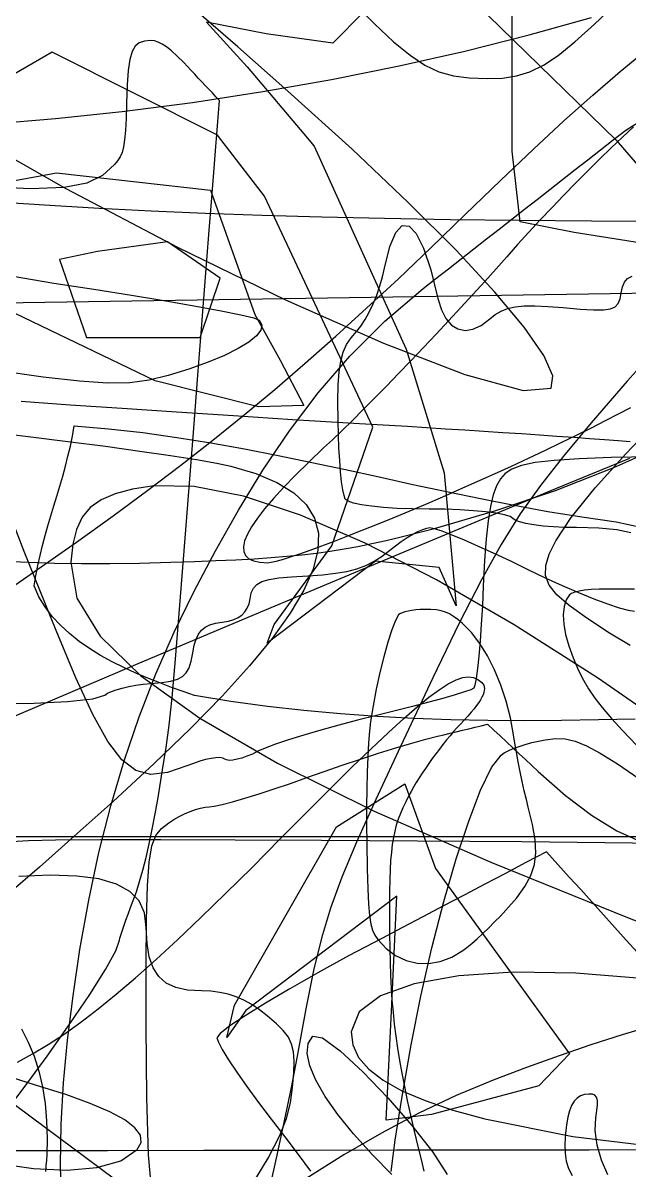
# Model space of a CAD drawing. Extents: x -75 to 75, y -75 to 75.
# Drawn here: x -40.25 to -20.59, y -10.71 to 26.54 of the extents above; entities that cross this region are included whole.
import ezdxf

# ---------------------------------------------------------------- set-up
doc = ezdxf.new("R2010")
doc.units = 0
for name, color, linetype in [('butterfly', 7, 'CONTINUOUS'), ('cat', 7, 'CONTINUOUS'), ('crosshair', 7, 'CONTINUOUS'), ('crown', 7, 'CONTINUOUS'), ('darth', 7, 'CONTINUOUS'), ('ironman', 7, 'CONTINUOUS'), ('jackskellington', 7, 'CONTINUOUS'), ('m4', 7, 'CONTINUOUS'), ('mushroom', 7, 'CONTINUOUS'), ('nes', 7, 'CONTINUOUS'), ('skullbones', 7, 'CONTINUOUS'), ('star', 7, 'CONTINUOUS'), ('stormtrooper', 7, 'CONTINUOUS'), ('thundercats', 7, 'CONTINUOUS'), ('wolf', 7, 'CONTINUOUS')]:
    doc.layers.add(name, color=color, linetype=linetype)

msp = doc.modelspace()

# ---------------------------------------------------------------- linework, layer by layer
at = {"layer": 'butterfly', "color": 7}
for points in [[(-46.224258, 41.264339), (-39.412116, 37.661541), (-32.953929, 33.385564), (-26.827814, 28.416892), (-21.011893, 22.736018), (-15.484285, 16.323427), (-10.223111, 9.159608), (-5.206491, 1.225043), (-4.764156, 0.482658), (-4.337767, -0.215814), (-3.937639, -0.854652), (-3.574085, -1.418165), (-3.257419, -1.890634), (-2.997955, -2.256365), (-2.806006, -2.499641), (-2.691887, -2.604769), (-2.444586, -2.319922)], [(-42.380611, 23.162846), (-38.859804, 21.161252), (-35.239178, 19.256715), (-31.732291, 17.548867), (-28.552699, 16.137333), (-25.913954, 15.121739), (-24.029614, 14.601728), (-23.113232, 14.676912), (-23.05955, 15.078195), (-23.356838, 15.743988), (-23.989828, 16.657033), (-24.943251, 17.800084), (-26.201838, 19.155891), (-27.750321, 20.707202), (-29.573432, 22.436778), (-31.655901, 24.327357), (-33.27523, 25.76034), (-34.630007, 26.934342), (-35.782239, 27.896443), (-36.793938, 28.693744), (-37.727117, 29.373326), (-38.643789, 29.98228), (-39.605963, 30.567702), (-40.67565, 31.176673)], [(-18.755477, 3.29568), (-21.616907, 5.271009), (-24.315872, 6.993609), (-26.832946, 8.454278), (-29.148704, 9.64376), (-31.243722, 10.552826), (-33.098579, 11.172191), (-34.693843, 11.492655), (-36.010096, 11.505072), (-36.694793, 11.39684), (-37.258501, 11.25096), (-37.711939, 11.057581), (-38.065843, 10.806826), (-38.330928, 10.488875), (-38.517926, 10.093848), (-38.637557, 9.611898), (-38.700546, 9.033173), (-38.499841, 7.858169), (-37.746367, 6.629204), (-36.422711, 5.33513), (-34.511451, 3.9648), (-31.995169, 2.507094), (-28.856443, 0.950921), (-25.077863, -0.714868), (-20.642005, -2.501419), (-19.523814, -2.941121)], [(-20.06139, -4.495008), (-22.319276, -4.315064), (-24.349389, -4.285458), (-26.109506, -4.401311), (-27.557411, -4.65771), (-28.650878, -5.049773), (-29.347691, -5.572589), (-29.605622, -6.221221), (-29.552807, -6.645993), (-29.363278, -7.048245), (-29.035451, -7.429019), (-28.567758, -7.789388), (-27.958602, -8.130341), (-27.206411, -8.452921), (-26.309599, -8.758144), (-25.266581, -9.046999)], [(-41.058307, -10.495025), (-39.910151, -10.661197), (-38.820638, -10.705196), (-37.853724, -10.62098), (-37.073374, -10.402569), (-36.54355, -10.043949), (-36.417137, -9.814248), (-36.441267, -9.577238), (-36.617029, -9.332156), (-36.94555, -9.078354), (-37.427936, -8.815097), (-38.065292, -8.541652), (-38.858735, -8.257369), (-39.809372, -7.961488), (-40.951827, -7.59045)], [(-25.266581, -9.047479), (-22.411133, -9.617257), (-19.273181, -9.99298)]]:
    msp.add_lwpolyline(points, dxfattribs=at)
at = {"layer": 'cat', "color": 7}
msp.add_lwpolyline([(-38.998469, -11.848873), (-39.031048, -10.536596), (-39.007991, -9.216614), (-38.9313, -7.873039), (-38.80314, -6.489981), (-38.625625, -5.051607), (-38.400863, -3.542029), (-38.117791, -1.943635), (-37.786064, -0.391892), (-37.404325, 1.115908), (-36.97119, 2.582335), (-36.485299, 4.010069), (-35.94527, 5.401763), (-35.349747, 6.760014), (-34.697351, 8.087502), (-33.999407, 9.403053), (-33.25999, 10.71629), (-32.466847, 12.015923), (-31.607715, 13.290721), (-30.670348, 14.52945), (-29.642475, 15.720821), (-28.511864, 16.853621), (-27.266238, 17.91658), (-26.855836, 18.238167), (-26.445434, 18.559747), (-26.035024, 18.881326), (-25.624622, 19.202915), (-25.21422, 19.524496), (-24.803807, 19.846074), (-24.393408, 20.167663), (-23.983003, 20.489244), (-23.572601, 20.810822), (-23.162191, 21.132412), (-22.751789, 21.45399), (-22.341387, 21.775577), (-21.930976, 22.097155), (-21.520577, 22.418736), (-21.110175, 22.740325), (-20.699762, 23.061906), (-20.28323, 23.319335)], dxfattribs=at)
at = {"layer": 'crosshair', "color": 7}
msp.add_open_spline([(-74.87924, 0.120769), (-24.959736, 0.120769), (24.959767, 0.120769), (74.879271, 0.120769)], degree=3, dxfattribs=at)
at = {"layer": 'crown', "color": 7}
for points in [[(-40.862349, 9.066672), (-40.061439, 9.02544), (-39.22616, 8.998911), (-38.351934, 8.986493), (-37.434187, 8.986493), (-36.468338, 9.000604), (-35.449818, 9.027415), (-34.687708, 9.053098), (-33.989027, 9.080191), (-33.346695, 9.109683), (-32.753644, 9.142506), (-32.202797, 9.179561), (-31.687084, 9.22181), (-31.199427, 9.270098), (-30.732753, 9.325386), (-30.279986, 9.388575), (-29.834058, 9.460542), (-29.38789, 9.542273), (-28.93441, 9.634588), (-28.466545, 9.738474), (-27.977222, 9.854806), (-27.459363, 9.984516), (-26.905898, 10.128477), (-24.915091, 10.702884), (-22.971781, 11.361704), (-21.078653, 12.10296), (-19.238392, 12.924707)], [(-0.012167, -10.02219), (-3.136819, -10.026987), (-6.261471, -10.031785), (-9.386123, -10.036583), (-12.510775, -10.041381), (-15.635427, -10.046178), (-18.760079, -10.050976), (-21.884731, -10.055774), (-25.009383, -10.060572), (-28.134035, -10.06537), (-31.258688, -10.070167), (-34.383339, -10.074965), (-37.507994, -10.079763), (-40.632645, -10.084561)]]:
    msp.add_lwpolyline(points, dxfattribs=at)
at = {"layer": 'darth', "color": 7}
for points in [[(-19.580017, 16.101335), (-20.656034, 14.911986), (-21.819676, 13.556518), (-22.718058, 12.472446), (-23.465443, 11.51845), (-24.119373, 10.596656), (-24.73739, 9.609273), (-25.377034, 8.458427), (-26.095849, 7.046328), (-26.951374, 5.27513), (-28.001152, 3.047014), (-28.806199, 1.319306), (-29.429575, -0.059548), (-29.907058, -1.196734), (-30.274438, -2.199356), (-30.567489, -3.174632), (-30.822, -4.22972), (-31.073748, -5.471751), (-31.358518, -7.007915), (-31.552131, -8.026145), (-31.772606, -9.10906), (-32.012263, -10.223414), (-32.263436, -11.336047)], [(-20.555015, 6.325843), (-21.219423, 6.73038), (-21.964256, 7.215125), (-22.530802, 7.620453), (-22.933005, 7.970267), (-23.184804, 8.288388), (-23.300141, 8.59872), (-23.292959, 8.925082), (-23.177195, 9.291378), (-22.966795, 9.721456), (-22.46659, 10.476147), (-21.686256, 11.44431), (-20.699777, 12.550903), (-19.581137, 13.720856)], [(-28.310242, -10.753568), (-28.176244, -9.731247), (-27.957815, -8.380503), (-27.654188, -6.646134), (-27.345172, -5.064787), (-26.988292, -3.495123), (-26.599614, -1.989101), (-26.195202, -0.598648), (-25.791123, 0.624305), (-25.40344, 1.627859), (-25.048219, 2.360056), (-24.741525, 2.76894), (-24.641476, 2.837802), (-24.507117, 2.908725), (-24.344323, 2.979619), (-24.158966, 3.048509), (-23.956922, 3.113364), (-23.744063, 3.172151), (-23.526265, 3.22281), (-23.309401, 3.263337), (-22.978634, 3.30186), (-22.666974, 3.293111), (-22.342307, 3.221794), (-21.972519, 3.07247), (-21.525499, 2.829702), (-20.969133, 2.478054), (-20.271309, 2.00217)]]:
    msp.add_lwpolyline(points, dxfattribs=at)
at = {"layer": 'ironman', "color": 7}
msp.add_lwpolyline([(-20.386521, 3.937425), (-21.583423, 3.907029), (-22.780839, 3.887556), (-23.978302, 3.881065), (-25.17535, 3.889249), (-26.371518, 3.914085), (-27.566341, 3.957096), (-28.759356, 4.020229), (-29.950097, 4.10529), (-31.138103, 4.214115), (-32.322905, 4.348481), (-33.504042, 4.510223), (-34.68105, 4.701146), (-35.048633, 4.828598), (-35.427231, 4.964262), (-35.813283, 5.109098), (-36.203221, 5.264067), (-36.593484, 5.430098), (-36.980512, 5.608124), (-37.360741, 5.799132), (-37.730605, 6.004053), (-38.086546, 6.22382), (-38.425001, 6.459391), (-38.742403, 6.711697), (-39.035194, 6.981728), (-39.299809, 7.270384), (-39.532684, 7.578656), (-39.730259, 7.907445), (-39.88897, 8.257711), (-39.834941, 8.588983), (-39.770535, 8.917744), (-39.697197, 9.24436), (-39.616363, 9.569197), (-39.529475, 9.892568), (-39.437973, 10.214837), (-39.343296, 10.536345), (-39.246883, 10.857457), (-39.150177, 11.178485), (-39.054617, 11.499795), (-38.961641, 11.821754), (-38.872693, 12.144673), (-38.789209, 12.468946), (-38.712631, 12.794856), (-38.644398, 13.122798), (-38.585953, 13.453111), (-37.472691, 13.360345), (-36.364353, 13.235462), (-35.260317, 13.082441), (-34.159949, 12.90529), (-33.062621, 12.707932), (-31.967706, 12.494374), (-30.874575, 12.268596), (-29.782598, 12.03455), (-28.691146, 11.796213), (-27.599589, 11.557594), (-26.507301, 11.322616), (-25.413652, 11.095286), (-24.318013, 10.879583), (-23.219755, 10.67946), (-22.118249, 10.498922), (-21.012867, 10.341922), (-19.805842, 10.078721)], dxfattribs=at)
at = {"layer": 'jackskellington', "color": 7}
for points in [[(-29.592109, 27.246807), (-28.850836, 26.5094), (-28.228835, 25.929814), (-27.693827, 25.489596), (-27.213532, 25.170312), (-26.75567, 24.953506), (-26.28796, 24.820732), (-25.778122, 24.753549), (-25.193876, 24.733511), (-24.690222, 24.750303), (-24.237836, 24.816676), (-23.8072, 24.949964), (-23.368798, 25.16749), (-22.893116, 25.48659), (-22.350636, 25.924593), (-21.711842, 26.498814), (-20.947219, 27.226597)], [(-41.043448, -9.108834), (-40.247144, -8.072119), (-39.461866, -7.004049), (-38.727973, -5.963185), (-38.085807, -5.008032), (-37.575727, -4.197123), (-37.238076, -3.58899), (-37.113213, -3.242168), (-37.103307, -3.18053), (-37.076919, -3.080003), (-37.035864, -2.945834), (-36.981932, -2.783359), (-36.916927, -2.597798), (-36.842646, -2.394457), (-36.760892, -2.178585), (-36.673465, -1.955516), (-36.56939, -1.67194), (-36.464404, -1.342191), (-36.35944, -0.970138), (-36.255432, -0.559645), (-36.153319, -0.114609), (-36.054024, 0.361133), (-35.958489, 0.863658), (-35.867645, 1.389156), (-35.719055, 2.28634), (-35.604707, 3.0123), (-35.508032, 3.738712), (-35.41246, 4.637223), (-35.30142, 5.879565), (-35.158344, 7.637386), (-34.966664, 10.08239), (-34.709811, 13.386253), (-34.576199, 15.102997), (-34.448123, 16.748005), (-34.328636, 18.282159), (-34.220785, 19.666355), (-34.127615, 20.861487), (-34.05218, 21.828437), (-33.997522, 22.528105), (-33.966692, 22.921379), (-33.955855, 23.058979), (-33.945017, 23.196577), (-33.93418, 23.334177), (-33.923343, 23.47178), (-33.912505, 23.60938), (-33.901668, 23.746978), (-33.890831, 23.884581), (-33.879993, 24.022181), (-33.993585, 24.14361), (-34.107174, 24.265036), (-34.220765, 24.386465), (-34.334357, 24.507894), (-34.447946, 24.629323), (-34.561537, 24.750749), (-34.675126, 24.872178), (-34.788718, 24.993607), (-35.032386, 25.249134), (-35.244038, 25.459528), (-35.42827, 25.628198), (-35.58969, 25.758556), (-35.732892, 25.854004), (-35.862483, 25.917961), (-35.983057, 25.953837), (-36.099219, 25.965041), (-36.312509, 25.949858), (-36.482054, 25.894841), (-36.613383, 25.785788), (-36.71202, 25.608513), (-36.783495, 25.34882), (-36.83333, 24.992506), (-36.867053, 24.525386), (-36.890195, 23.933256), (-36.906875, 23.440253), (-36.926235, 23.050273), (-36.951579, 22.74661), (-36.986173, 22.512566), (-37.033319, 22.331436), (-37.096305, 22.186523), (-37.17842, 22.061118), (-37.282953, 21.938532), (-37.673246, 21.584645), (-38.177174, 21.335036), (-38.915529, 21.191402), (-40.009104, 21.155444), (-41.578694, 21.228856)], [(-20.412264, 8.153204), (-20.885298, 8.158002), (-21.247186, 8.157719), (-21.557754, 8.15151), (-21.820178, 8.13881), (-22.037632, 8.119337), (-22.213293, 8.092808), (-22.350336, 8.058857), (-22.451935, 8.01706), (-22.521267, 7.967022), (-22.632396, 7.804885), (-22.699801, 7.58907), (-22.724219, 7.3257), (-22.706385, 7.020985), (-22.64704, 6.68102), (-22.546918, 6.312014), (-22.406759, 5.92012), (-22.227298, 5.511491), (-22.071146, 5.204602), (-21.900214, 4.912644), (-21.7008, 4.618822), (-21.459205, 4.306346), (-21.161727, 3.958478), (-20.794666, 3.5584), (-20.344321, 3.089319)], [(-25.979094, -3.579282), (-25.848288, -3.478218), (-25.693627, -3.348622), (-25.52083, -3.195883), (-25.335615, -3.02528), (-25.1437, -2.842259), (-24.950804, -2.652154), (-24.762644, -2.460299), (-24.584939, -2.272085), (-24.234995, -1.870314), (-23.967327, -1.501844), (-23.777795, -1.147627), (-23.662258, -0.788584), (-23.616577, -0.405665), (-23.636612, 0.02018), (-23.718223, 0.507973), (-23.857271, 1.07682), (-23.921293, 1.325458), (-23.988073, 1.606184), (-24.055646, 1.909348), (-24.122045, 2.225352), (-24.185305, 2.544545), (-24.24346, 2.857332), (-24.294545, 3.154032), (-24.336592, 3.425022), (-24.437245, 3.976512), (-24.576251, 4.517194), (-24.74955, 5.03812), (-24.953082, 5.530456), (-25.18279, 5.985342), (-25.434612, 6.393859), (-25.70449, 6.747173), (-25.988365, 7.036366), (-26.141928, 7.165652), (-26.281531, 7.269199), (-26.414156, 7.349632), (-26.546783, 7.409576), (-26.686395, 7.451656), (-26.839972, 7.478467), (-27.014497, 7.492578), (-27.216949, 7.496811), (-27.362118, 7.493142), (-27.502783, 7.4827), (-27.635588, 7.466049), (-27.757177, 7.443754), (-27.864193, 7.416942), (-27.953281, 7.386039), (-28.021082, 7.35189), (-28.064242, 7.315173), (-28.165341, 7.131898), (-28.282917, 6.828876), (-28.410543, 6.430463), (-28.541791, 5.961099), (-28.670236, 5.445112), (-28.789452, 4.906943), (-28.893011, 4.370918), (-28.974486, 3.86145), (-29.010283, 3.54793), (-29.040907, 3.161568), (-29.066024, 2.712975), (-29.0853, 2.212793), (-29.098423, 1.671688), (-29.105027, 1.100245), (-29.104813, 0.509102), (-29.097447, -0.091072), (-29.080514, -0.923994), (-29.061943, -1.575899), (-29.03866, -2.074134), (-29.007531, -2.446075), (-28.965466, -2.71904), (-28.909357, -2.920406), (-28.836109, -3.077463), (-28.742612, -3.217586), (-28.472471, -3.516318), (-28.163583, -3.744862), (-27.824564, -3.902088), (-27.464033, -3.986867), (-27.090605, -3.998156), (-26.7129, -3.934684), (-26.339534, -3.795408), (-25.979094, -3.579197)]]:
    msp.add_lwpolyline(points, dxfattribs=at)
at = {"layer": 'm4', "color": 7}
for points in [[(-20.534557, 9.981326), (-20.988681, 10.082221), (-21.571876, 10.135815), (-22.298485, 10.151619), (-22.67957, 10.157828), (-23.042427, 10.175326), (-23.37859, 10.203266), (-23.679592, 10.240096), (-23.936967, 10.284687), (-24.14225, 10.335798), (-24.286972, 10.392186), (-24.362669, 10.452638), (-24.451515, 10.51309), (-24.633928, 10.569506), (-24.898797, 10.620616), (-25.235013, 10.665179), (-25.631467, 10.702009), (-26.077051, 10.729949), (-26.560654, 10.747447), (-27.071168, 10.753656), (-27.609755, 10.759865), (-28.106657, 10.777645), (-28.554418, 10.806206), (-28.945575, 10.844672), (-29.272673, 10.892114), (-29.528251, 10.947655), (-29.704848, 11.010422), (-29.795007, 11.079481), (-29.836141, 11.190169), (-29.875844, 11.380895), (-29.913157, 11.641245), (-29.947114, 11.960777), (-29.976747, 12.329077), (-30.001103, 12.735702), (-30.019193, 13.170212), (-30.030087, 13.622191), (-30.034405, 14.261085), (-30.023398, 14.784839), (-29.993282, 15.211725), (-29.940236, 15.559982), (-29.860452, 15.847849), (-29.750123, 16.09358), (-29.605436, 16.315406), (-29.422581, 16.531577), (-29.288401, 16.698314), (-29.152861, 16.907297), (-29.019664, 17.150135), (-28.89252, 17.418424), (-28.775135, 17.703779), (-28.671218, 17.997804), (-28.584474, 18.292099), (-28.518615, 18.578273), (-28.347721, 19.277122), (-28.155695, 19.73625), (-27.946603, 19.957986), (-27.724516, 19.944666), (-27.493501, 19.698602), (-27.257628, 19.22214), (-27.020965, 18.517598), (-26.787582, 17.587314), (-26.678515, 17.224509), (-26.531412, 16.93822), (-26.350892, 16.730262), (-26.141574, 16.602446), (-25.908075, 16.556582), (-25.655016, 16.594479), (-25.387014, 16.717954), (-25.108689, 16.928819), (-24.93013, 17.072755), (-24.741009, 17.185074), (-24.529628, 17.267593), (-24.284286, 17.32211), (-23.993285, 17.350439), (-23.644925, 17.35439), (-23.227507, 17.335764), (-22.729332, 17.29636), (-22.173537, 17.249155), (-21.743949, 17.223812), (-21.423189, 17.224659), (-21.193879, 17.256425), (-21.03864, 17.323445), (-20.940093, 17.430176), (-20.880861, 17.581094), (-20.843563, 17.780648), (-20.805117, 17.972816), (-20.742046, 18.123268), (-20.64095, 18.236959), (-20.488432, 18.318857)], [(-41.111356, 4.43995), (-39.888998, 4.45519), (-38.800572, 4.505877), (-37.98699, 4.592265), (-37.589172, 4.714608), (-37.507201, 4.772972), (-37.383285, 4.831166), (-37.223531, 4.887695), (-37.034044, 4.94095), (-36.820927, 4.989436), (-36.590286, 5.0316), (-36.348224, 5.065918), (-36.100848, 5.090754), (-35.740131, 5.125016), (-35.455575, 5.169296), (-35.236421, 5.231526), (-35.071914, 5.319608), (-34.951292, 5.441472), (-34.8638, 5.605019), (-34.79868, 5.81821), (-34.745174, 6.088918), (-34.695361, 6.331967), (-34.633391, 6.53291), (-34.5553, 6.695893), (-34.457126, 6.825038), (-34.334902, 6.924408), (-34.184666, 6.998153), (-34.002452, 7.050392), (-33.784297, 7.08519), (-33.586079, 7.117392), (-33.414375, 7.165511), (-33.26815, 7.23045), (-33.146368, 7.313056), (-33.047988, 7.414205), (-32.971974, 7.53477), (-32.917288, 7.675599), (-32.882894, 7.837566), (-32.842976, 8.033203), (-32.775773, 8.188453), (-32.667135, 8.308934), (-32.502912, 8.400318), (-32.268959, 8.468305), (-31.951126, 8.518512), (-31.535257, 8.556612), (-31.007211, 8.588278), (-30.52892, 8.620902), (-30.110865, 8.668005), (-29.743821, 8.732493), (-29.418559, 8.817216), (-29.125858, 8.925025), (-28.856494, 9.058827), (-28.601235, 9.221471), (-28.350862, 9.415866), (-28.166464, 9.563666), (-27.977545, 9.70156), (-27.789447, 9.826528), (-27.607514, 9.935522), (-27.437088, 10.025579), (-27.283511, 10.093623), (-27.152127, 10.136662), (-27.048278, 10.151619), (-26.906324, 10.123962), (-26.66573, 10.044742), (-26.339498, 9.919492), (-25.940626, 9.753799), (-25.482115, 9.553167), (-24.976965, 9.323184), (-24.438176, 9.069382), (-23.878747, 8.797348), (-23.313367, 8.525314), (-22.757524, 8.271511), (-22.225413, 8.041528), (-21.73123, 7.840897), (-21.28917, 7.675204), (-20.913429, 7.549954), (-20.618203, 7.470734), (-20.417688, 7.443076)], [(-32.846481, -11.229113), (-32.300847, -10.318946), (-31.930086, -9.608678), (-31.697653, -9.033763), (-31.56701, -8.529516), (-31.501611, -8.031338), (-31.465111, -7.554664), (-31.453257, -7.174003), (-31.47369, -6.86782), (-31.534058, -6.614526), (-31.641991, -6.392558), (-31.805121, -6.180355), (-32.031088, -5.956383), (-32.327525, -5.699025), (-32.580207, -5.500058), (-32.830327, -5.331543), (-33.081084, -5.192295), (-33.335674, -5.081071), (-33.597294, -4.996687), (-33.869142, -4.9379), (-34.154415, -4.903525), (-34.456308, -4.892236), (-34.910847, -4.865707), (-35.291166, -4.782593), (-35.601464, -4.638208), (-35.845936, -4.42767), (-36.028777, -4.146154), (-36.154182, -3.78886), (-36.226349, -3.350936), (-36.249463, -2.827555), (-36.306622, -2.358276), (-36.482378, -1.969091), (-36.78316, -1.657433), (-37.215386, -1.420762), (-37.785477, -1.25648), (-38.499864, -1.16202), (-39.364965, -1.134927), (-40.387202, -1.172406)], [(-21.273252, -10.86547), (-21.478901, -10.386538), (-21.623752, -9.897222), (-21.692679, -9.427886), (-21.670556, -9.008871), (-21.631176, -8.775304), (-21.612281, -8.589376), (-21.615727, -8.447248), (-21.643374, -8.345056), (-21.697078, -8.278988), (-21.778701, -8.245177), (-21.890096, -8.239815), (-22.033124, -8.259006), (-22.162765, -8.299759), (-22.275852, -8.37071), (-22.3732, -8.473552), (-22.455622, -8.609893), (-22.523929, -8.781456), (-22.57894, -8.989877), (-22.621462, -9.236822), (-22.652311, -9.523954), (-22.670918, -9.861238), (-22.663656, -10.153818), (-22.625555, -10.414168), (-22.551647, -10.654762), (-22.436962, -10.888076)]]:
    msp.add_lwpolyline(points, dxfattribs=at)
at = {"layer": 'mushroom', "color": 7}
for points in [[(-41.249964, 23.267547), (-39.19557, 23.431888), (-37.031546, 23.663042), (-34.755847, 23.960716), (-32.473711, 24.310386), (-30.23741, 24.704987), (-28.050024, 25.143433), (-25.914634, 25.62463), (-23.834321, 26.147481), (-21.812165, 26.710904)], [(-1.736378, -0.327151), (-5.386437, -0.272371), (-9.147978, -0.220471), (-12.958703, -0.172098), (-16.756312, -0.127845), (-20.478508, -0.088391), (-24.062993, -0.054326), (-27.447467, -0.026386), (-30.569634, -0.004938), (-33.367193, 0.009174), (-35.777845, 0.015382), (-37.739295, 0.01256), (-39.189242, 0.000989), (-40.06539, -0.020178), (-40.810262, -0.059519)], [(-40.298141, -6.120721), (-40.076191, -6.554892), (-39.888719, -7.014265), (-39.735608, -7.499095), (-39.616733, -8.009522), (-39.531976, -8.545716), (-39.481207, -9.107874), (-39.464302, -9.696166), (-39.465995, -9.861154), (-39.470849, -10.032632), (-39.47878, -10.209162), (-39.489589, -10.389445), (-39.503107, -10.5721), (-39.519166, -10.75577)]]:
    msp.add_lwpolyline(points, dxfattribs=at)
at = {"layer": 'nes', "color": 7}
for points in [[(-45.668712, 19.194683), (-39.245388, 18.091462), (-37.950496, 17.893483), (-36.733096, 17.699404), (-35.620503, 17.514145), (-34.640032, 17.342622), (-33.818999, 17.189762), (-33.184716, 17.060476), (-32.764501, 16.959683), (-32.585671, 16.8923), (-32.503183, 16.739891), (-32.535218, 16.567552), (-32.677001, 16.378624), (-32.923751, 16.17644), (-33.270687, 15.964327), (-33.713039, 15.745633), (-34.246024, 15.523683), (-34.864864, 15.301811), (-35.539339, 15.088454), (-36.151281, 14.939923), (-36.781559, 14.858612), (-37.511045, 14.846928), (-38.420616, 14.907264), (-39.591138, 15.042028), (-41.103485, 15.253616)], [(-40.810016, 3.911517), (-36.585917, 5.70899), (-32.736883, 7.332925), (-29.129705, 8.848091), (-25.844501, 10.221356), (-22.96139, 11.419503), (-20.560489, 12.409397)], [(-20.314625, -3.6471), (-20.68363, -3.237991), (-21.052634, -2.828881), (-21.421638, -2.419744), (-21.790643, -2.010634), (-22.159647, -1.601525), (-22.528651, -1.192388), (-22.897656, -0.783278), (-23.26666, -0.374169), (-23.934811, -0.725338), (-24.602962, -1.076535), (-25.271114, -1.427704), (-25.939265, -1.778902), (-26.607416, -2.130071), (-27.275567, -2.481268), (-27.943718, -2.832437), (-28.61187, -3.183635), (-29.685609, -3.756546), (-30.687315, -4.307528), (-31.59506, -4.823374), (-32.386925, -5.290847), (-33.040983, -5.696682), (-33.535312, -6.027616), (-33.847986, -6.270468), (-33.957082, -6.411946), (-33.912226, -6.55317), (-33.783671, -6.795317), (-33.580426, -7.125122), (-33.311507, -7.529462), (-32.98593, -7.995128), (-32.612708, -8.508914), (-32.200856, -9.057639), (-31.759384, -9.628123), (-31.322907, -10.198127), (-30.925364, -10.745497)], [(-28.907492, -10.215342), (-29.523913, -9.534905), (-30.038909, -8.900215), (-30.449768, -8.316664), (-30.75377, -7.789699), (-30.948204, -7.32471), (-31.03035, -6.927087), (-30.997497, -6.602221), (-30.846923, -6.355558), (-30.529761, -6.413837), (-29.958408, -6.83401), (-29.224238, -7.515774), (-28.418638, -8.3588), (-27.632988, -9.262786), (-26.95867, -10.127346), (-26.487066, -10.852205)], [(-28.281198, -10.851161), (-28.907492, -10.215342)]]:
    msp.add_lwpolyline(points, dxfattribs=at)
at = {"layer": 'skullbones', "color": 7}
for points in [[(-19.847804, 12.448767), (-21.165232, 12.425343), (-22.212486, 12.388936), (-23.024101, 12.336725), (-23.634614, 12.26569), (-24.078562, 12.172838), (-24.390478, 12.05518), (-24.604896, 11.909723), (-24.759007, 11.736354), (-24.889203, 11.509249), (-24.998162, 11.214722), (-25.088553, 10.839028), (-25.16305, 10.368479), (-25.224324, 9.789359), (-25.275049, 9.087924), (-25.317896, 8.250486), (-25.348992, 7.616558), (-25.384814, 7.01836), (-25.424095, 6.469466), (-25.46556, 5.983423), (-25.507938, 5.573834), (-25.549958, 5.254274), (-25.59035, 5.038345), (-25.627842, 4.939624), (-25.723353, 4.890376), (-25.93003, 4.816293), (-26.234941, 4.720986), (-26.62516, 4.608154), (-27.087751, 4.481352), (-27.609786, 4.344276), (-28.178335, 4.200512), (-28.780463, 4.053728), (-29.396828, 3.901244), (-30.006171, 3.741139), (-30.592705, 3.57824), (-31.140637, 3.417261), (-31.634173, 3.263055), (-32.057523, 3.120335), (-32.3949, 2.993928), (-32.630508, 2.888574), (-32.809434, 2.801932), (-32.984358, 2.729118), (-33.150881, 2.671122), (-33.304599, 2.628986), (-33.441115, 2.603586), (-33.556025, 2.596248), (-33.64493, 2.607819), (-33.703427, 2.639315), (-33.765106, 2.671404), (-33.863125, 2.684668), (-33.992447, 2.679871), (-34.148031, 2.657857), (-34.32484, 2.619701), (-34.51783, 2.566304), (-34.721961, 2.498515), (-34.932194, 2.417291), (-35.563102, 2.200403), (-36.104195, 2.139076), (-36.586002, 2.264948), (-37.039045, 2.609597), (-37.493849, 3.204578), (-37.980936, 4.081556), (-38.530838, 5.272054), (-39.17407, 6.807709), (-40.210613, 9.372291), (-41.000212, 11.406831)], [(-36.0493, -11.667094), (-36.175775, -10.208908), (-36.236704, -8.354538), (-36.254202, -6.019065), (-36.254253, -4.06445), (-36.24381, -2.574345), (-36.215029, -1.478166), (-36.160033, -0.705272), (-36.070946, -0.185052), (-35.939908, 0.153163), (-35.759043, 0.379929), (-35.520486, 0.565942), (-35.360116, 0.670194), (-35.188246, 0.767448), (-35.010228, 0.855614), (-34.831418, 0.932492), (-34.657165, 0.995992), (-34.492827, 1.043998), (-34.343755, 1.074365), (-34.215301, 1.084807), (-34.048652, 1.10428), (-33.790108, 1.159963), (-33.452697, 1.24796), (-33.04945, 1.364433), (-32.593393, 1.505431), (-32.097559, 1.667032), (-31.574974, 1.845396), (-31.03867, 2.036573), (-30.480759, 2.235738), (-29.896252, 2.436962), (-29.302521, 2.634772), (-28.716935, 2.823606), (-28.156865, 2.99802), (-27.639683, 3.152452), (-27.18276, 3.281399), (-26.803467, 3.379387), (-26.600626, 3.428296), (-26.397786, 3.477177), (-26.194945, 3.526058), (-25.992104, 3.574938), (-25.789263, 3.623848), (-25.586422, 3.672728), (-25.383582, 3.721609), (-25.180741, 3.77049), (-24.975863, 3.578861), (-24.770986, 3.387232), (-24.566108, 3.195575), (-24.361231, 3.003946), (-24.156353, 2.812318), (-23.951476, 2.62066), (-23.746598, 2.429032), (-23.541721, 2.237374), (-22.652543, 1.45274), (-21.80798, 0.813761), (-20.981852, 0.310615), (-20.147977, -0.06649)]]:
    msp.add_lwpolyline(points, dxfattribs=at)
at = {"layer": 'star', "color": 7}
msp.add_lwpolyline([(47.49093, -73.695502), (0.780248, -39.238596), (-45.095722, -74.904175), (-28.237284, -17.734166), (-74.804253, 16.935468), (-17.674481, 17.811548), (-0.578486, 74.904172), (17.871219, 18.275578), (75.004095, 18.891136), (29.276864, -16.983342), (47.49093, -73.695502)], dxfattribs=at)
at = {"layer": 'stormtrooper', "color": 7}
for points in [[(-40.918186, 20.723438), (-39.381204, 20.618711), (-37.775134, 20.524152), (-36.094752, 20.439565), (-34.334825, 20.364739), (-32.490125, 20.299484), (-30.555421, 20.243587), (-28.52549, 20.196842), (-26.395097, 20.159058), (-24.159016, 20.130021), (-21.812017, 20.109531), (-19.348871, 20.097396)], [(-20.548863, 12.942656), (-20.947737, 12.972713), (-21.389647, 13.00514), (-21.869994, 13.039628), (-22.384178, 13.075893), (-22.927601, 13.113598), (-23.495662, 13.15246), (-24.083763, 13.192169), (-24.687304, 13.232414), (-25.301686, 13.272912), (-25.922311, 13.313355), (-26.544577, 13.353402), (-27.163888, 13.392772), (-27.775642, 13.431154), (-28.37524, 13.468267), (-28.958086, 13.50377), (-29.519578, 13.537383), (-31.501904, 13.656989), (-33.419409, 13.776848), (-35.265628, 13.896426), (-37.034089, 14.015157), (-38.718323, 14.13259), (-40.31186, 14.24816)], [(-41.409072, 13.275989), (-40.08151, 13.114529), (-38.794696, 12.95228), (-37.576811, 12.792598), (-36.456053, 12.6389), (-35.460604, 12.494515), (-34.618662, 12.362802), (-33.958414, 12.247148), (-33.508047, 12.150938), (-32.692681, 11.90611), (-32.012622, 11.618102), (-31.468989, 11.283726), (-31.062902, 10.899734), (-30.795485, 10.462995), (-30.667853, 9.970235), (-30.681145, 9.41835), (-30.836455, 8.804065), (-31.134914, 8.12422), (-31.577647, 7.375597), (-32.165773, 6.555036), (-32.900411, 5.659319), (-33.782686, 4.685229), (-34.813714, 3.629605), (-35.994617, 2.48923), (-37.326519, 1.260914), (-38.584474, 0.129485), (-39.712567, -0.86865), (-40.721286, -1.738318)], [(-40.428037, -7.205076), (-39.936318, -6.936936), (-39.433418, -6.633293), (-38.914922, -6.290704), (-38.376423, -5.905668), (-37.813511, -5.474686), (-37.221781, -4.994316), (-36.596822, -4.461057), (-35.934227, -3.871438), (-35.229586, -3.22196), (-34.478491, -2.50918), (-33.676534, -1.729569), (-32.819303, -0.879714), (-31.902394, 0.043943), (-31.047405, 0.907797), (-30.273862, 1.681792), (-29.577078, 2.369596), (-28.952359, 2.974793), (-28.395021, 3.501081), (-27.900372, 3.952072), (-27.463721, 4.331463), (-27.080378, 4.642839), (-26.745656, 4.889896), (-26.454862, 5.076248), (-26.203309, 5.205562), (-25.986305, 5.281508), (-25.799162, 5.307755), (-25.637189, 5.287717), (-25.495696, 5.225318), (-25.369995, 5.124141), (-25.332781, 5.080284), (-25.305479, 5.032616), (-25.288277, 4.980828), (-25.281366, 4.924525), (-25.28493, 4.863368), (-25.29916, 4.796961), (-25.324241, 4.724966), (-25.360363, 4.646988), (-25.407713, 4.562688), (-25.466479, 4.4717), (-25.536848, 4.373627), (-25.619008, 4.268161), (-25.713148, 4.154905), (-25.819455, 4.033465), (-25.938116, 3.90353), (-26.06932, 3.764705), (-26.17539, 3.65111), (-26.285145, 3.527864), (-26.397734, 3.396151), (-26.512304, 3.257156), (-26.628003, 3.112038), (-26.743979, 2.962036), (-26.859379, 2.808282), (-26.973352, 2.651987), (-27.085045, 2.494338), (-27.193606, 2.336519), (-27.298183, 2.179716), (-27.397923, 2.025115), (-27.491975, 1.873872), (-27.579487, 1.72723), (-27.659605, 1.586316), (-27.731479, 1.452373), (-27.834484, 1.248891), (-27.926138, 1.055512), (-28.007049, 0.867863), (-28.077828, 0.68154), (-28.139082, 0.492253), (-28.19142, 0.295601), (-28.23545, 0.087264), (-28.271783, -0.13713), (-28.301027, -0.38193), (-28.323774, -0.651509), (-28.340651, -0.950213), (-28.352279, -1.282388), (-28.35925, -1.65241), (-28.362185, -2.064595), (-28.36162, -2.523348), (-28.35829, -3.032984), (-28.352222, -3.507964), (-28.341921, -3.957206), (-28.326822, -4.385055), (-28.306333, -4.795857), (-28.27986, -5.194016), (-28.246821, -5.58385), (-28.206633, -5.969761), (-28.15871, -6.356095), (-28.102468, -6.747226), (-28.037323, -7.14753), (-27.962691, -7.561325), (-27.877986, -7.99304), (-27.782624, -8.446994), (-27.67602, -8.927562), (-27.557591, -9.43909), (-27.42675, -9.98598), (-27.335485, -10.369238), (-27.248435, -10.748319)]]:
    msp.add_lwpolyline(points, dxfattribs=at)
at = {"layer": 'thundercats', "color": 7}
for points in [[(-41.096935, 7.882412), (-39.763991, 8.801666), (-38.510636, 9.68313), (-37.326499, 10.535075), (-36.201217, 11.365739), (-35.124418, 12.183365), (-34.085736, 12.996165), (-33.074802, 13.812408), (-32.081253, 14.640307), (-31.094717, 15.488128), (-30.104825, 16.364098), (-29.101215, 17.276466), (-28.073516, 18.233465), (-27.01136, 19.24334), (-25.904382, 20.314323), (-24.757448, 21.424438), (-23.693927, 22.43509), (-22.701159, 23.355126), (-21.766485, 24.193386), (-20.877247, 24.958713), (-20.020784, 25.659956), (-19.184438, 26.305946), (-18.355549, 26.905533)], [(-20.447058, 23.163678), (-20.801857, 22.831946), (-21.168963, 22.481476), (-21.545507, 22.115084), (-21.92862, 21.735591), (-22.315432, 21.345811), (-22.703077, 20.948561), (-23.088684, 20.54666), (-23.469386, 20.142918), (-23.842313, 19.740162), (-24.204598, 19.341201), (-24.55337, 18.948856), (-24.903945, 18.552791), (-25.271519, 18.142905), (-25.653044, 17.722391), (-26.045474, 17.294432), (-26.445762, 16.862215), (-26.850861, 16.428916), (-27.257725, 15.997728), (-27.663306, 15.571835), (-28.064558, 15.154417), (-28.458437, 14.748652), (-28.841889, 14.357746), (-29.211871, 13.984874), (-29.565338, 13.633226), (-29.899243, 13.305961), (-30.210534, 13.006297), (-30.496171, 12.737396), (-30.977662, 12.282341), (-31.40986, 11.857455), (-31.792822, 11.462626), (-32.126597, 11.097713), (-32.411244, 10.76263), (-32.646812, 10.457266), (-32.833358, 10.181507), (-32.970936, 9.93524), (-33.059596, 9.718324), (-33.099395, 9.53073), (-33.090392, 9.372263), (-33.032627, 9.242892), (-32.926158, 9.142421), (-32.771043, 9.070821), (-32.567335, 9.027923), (-32.315085, 9.01353), (-32.20376, 9.025948), (-32.040347, 9.062242), (-31.828049, 9.121226), (-31.570064, 9.201688), (-31.26959, 9.302413), (-30.929826, 9.422188), (-30.553973, 9.559743), (-30.145231, 9.713893), (-29.706799, 9.883424), (-29.241871, 10.067066), (-28.753652, 10.263662), (-28.245339, 10.471942), (-27.72013, 10.69072), (-27.181227, 10.918728), (-26.631828, 11.154778), (-26.075125, 11.397659)], [(-26.075125, 11.397715), (-25.515015, 11.646099), (-24.955599, 11.898406), (-24.400416, 12.152857), (-23.853001, 12.407676), (-23.31689, 12.661083), (-22.79562, 12.911329), (-22.292728, 13.156637), (-21.81175, 13.395228), (-21.356224, 13.625323), (-20.929684, 13.845174), (-20.535668, 14.053003)], [(-19.828938, -6.023072), (-20.817662, -6.320083), (-21.825667, -6.644244), (-22.856373, -6.996316), (-23.913205, -7.377062), (-24.999584, -7.787187), (-26.192853, -8.284406), (-27.40391, -8.859744), (-28.622885, -9.50513), (-29.839912, -10.21252), (-31.045119, -10.973843)]]:
    msp.add_lwpolyline(points, dxfattribs=at)
at = {"layer": 'wolf', "color": 7}
for points in [[(-13.770283, -10.783174), (-12.619192, -4.303013), (-12.641787, 0.959783), (-13.02093, 15.520211), (-19.986071, 19.357849), (-22.366194, 19.730453), (-24.122234, 20.080358), (-24.385458, 22.370916), (-24.37146, 34.478472), (-24.504588, 38.383931), (-23.025351, 40.434501), (-25.509832, 44.482558), (-28.406217, 44.943252), (-35.418073, 47.081749)], [(-29.187092, 26.91013), (-30.195153, 25.878537), (-32.365515, 26.186899), (-34.29521, 26.565043), (-32.97951, 25.116241), (-31.13753, 22.940644), (-30.801008, 22.53728), (-27.820644, 15.950307), (-26.585247, 11.932724), (-26.198585, 7.609333), (-26.75186, 8.85399), (-28.815603, 9.065685), (-32.332182, 6.400322), (-32.099769, 7.01201), (-30.228241, 9.555707), (-28.901621, 13.415096), (-32.41423, 20.908669), (-33.944357, 22.889505), (-39.304189, 25.585879), (-42.470934, 23.756833)], [(-42.112478, 21.133865), (-39.16356, 21.675859), (-34.170315, 21.110932), (-32.723509, 17.075027), (-31.902928, 15.583898), (-31.13753, 14.116785), (-32.608602, 14.077048), (-35.961901, 14.920924), (-41.951108, 17.800505)], [(-34.505635, 16.330446), (-33.858045, 18.248857), (-35.558645, 19.435466), (-37.829874, 19.116459), (-39.063244, 18.860102), (-38.187997, 16.321968), (-34.505635, 16.330463), (-34.505635, 16.330446)], [(-28.473575, -9.092211), (-28.295352, -5.547105), (-28.120761, -1.810454), (-33.024403, -5.53099), (-33.632634, -6.408136), (-33.392756, -5.355589), (-30.078429, 0.43897), (-27.867087, 1.836929), (-26.869354, -0.918237), (-22.518223, -6.934424), (-23.519092, -7.97557), (-26.997577, -8.906622), (-28.473575, -9.092211)]]:
    msp.add_lwpolyline(points, dxfattribs=at)

doc.saveas('drawing.dxf')
